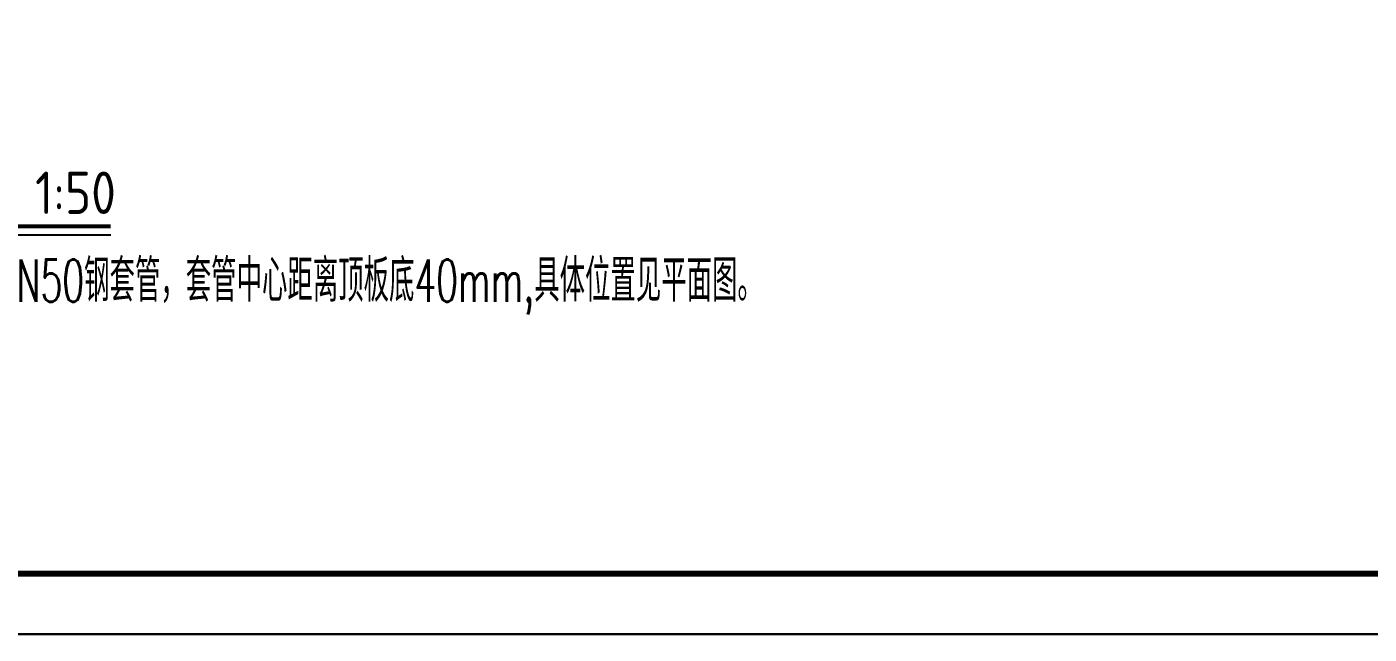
# Model space of a CAD drawing. Extents: x 27938 to 1507990, y 110129 to 923079.
# Drawn here: x 1227769 to 1238864, y 572095 to 577114 of the extents above; entities that cross this region are included whole.
import ezdxf

# ---------------------------------------------------------------- set-up
doc = ezdxf.new("R2010")
doc.units = 0
doc.header["$LTSCALE"] = 1000
doc.header["$MEASUREMENT"] = 0
for name, color, linetype in [('DIM_SYMB', 3, 'Continuous'), ('TWT_TITLE', 7, 'Continuous'), ('图框', 140, 'Continuous')]:
    doc.layers.add(name, color=color, linetype=linetype)
doc.styles.add('_TWT_SERIAL', font='SIMPLEX', dxfattribs={"width": 0.8, "height": 3.5, "bigfont": 'HZTXT'})
doc.styles.get("Standard").update_dxf_attribs({"font": 'gbenor.shx', "bigfont": 'gbcbig.shx'})

msp = doc.modelspace()

# ---------------------------------------------------------------- linework, layer by layer
at = {"layer": 'DIM_SYMB', "const_width": 35}
msp.add_lwpolyline([(1223766, 575465.6), (1228461.6, 575465.6)], dxfattribs=at)
at = {"layer": 'DIM_SYMB'}
msp.add_lwpolyline([(1223766, 575395.6), (1228461.6, 575395.6)], dxfattribs=at)
at = {"layer": 'TWT_TITLE'}
msp.add_lwpolyline([(1189461.1, 572095.4), (1263011.1, 572095.4), (1263011.1, 601795.4), (1189461.1, 601795.4)], close=True, dxfattribs=at)
at = {"layer": 'TWT_TITLE', "const_width": 50}
msp.add_lwpolyline([(1190711.1, 572595.4), (1262511.1, 572595.4), (1262511.1, 601295.4), (1190711.1, 601295.4)], close=True, dxfattribs=at)
at = {"layer": '图框'}
msp.add_lwpolyline([(1189461.1, 601795.4), (1263011.1, 601795.4), (1263011.1, 572095.4), (1189461.1, 572095.4)], close=True, dxfattribs=at)
msp.add_lwpolyline([(1189461.1, 601795.4), (1263011.1, 601795.4), (1263011.1, 572095.4), (1189461.1, 572095.4)], close=True, dxfattribs=at)
at = {"layer": '图框', "const_width": 50}
msp.add_lwpolyline([(1262511.1, 572595.4), (1262511.1, 601295.4), (1190711.1, 601295.4), (1190711.1, 572595.4)], close=True, dxfattribs=at)

# ---------------------------------------------------------------- texts
at = {"layer": 'DIM_SYMB', "color": 7}
msp.add_text('1:50', height=350, dxfattribs=at).set_placement((1227837.2, 575567.5))
at = {"layer": 'DIM_SYMB', "color": 0, "style": '_TWT_SERIAL', "width": 0.6}
msp.add_text('注：1、生活冷热水管道穿梁敷设，预埋DN50钢套管，套管中心距离顶板底40mm,具体位置见平面图。', height=350, dxfattribs=at).set_placement((1223745.3, 574842.1))

doc.saveas('drawing.dxf')
